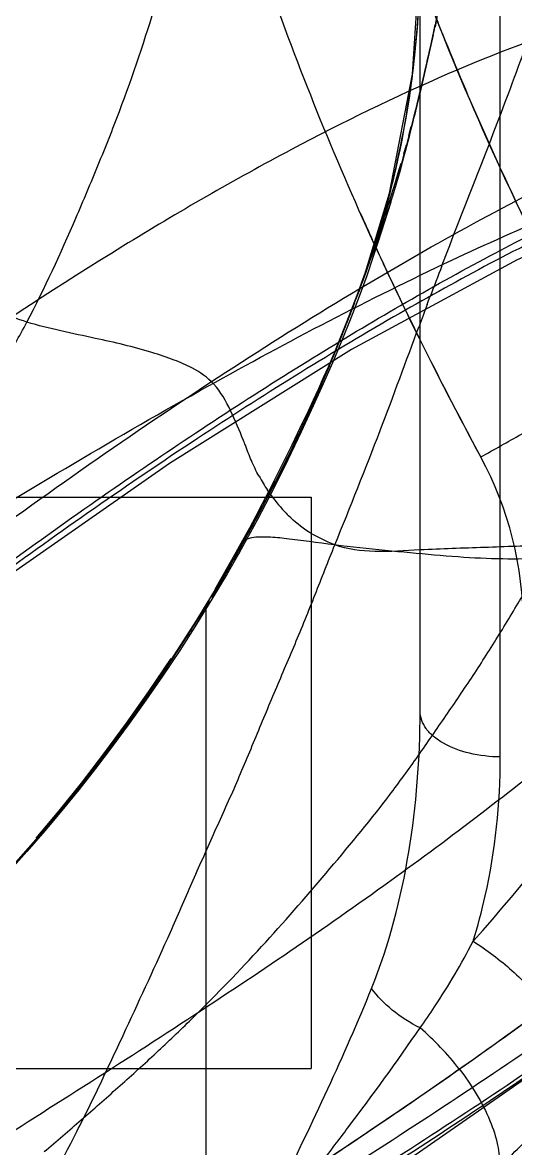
# Model space of a CAD drawing. Header units: millimetres. Extents: x 23075 to 24509, y -21593 to -20579.
# Drawn here: x 23393.876 to 23395.696, y -20962.356 to -20958.196 of the extents above; entities that cross this region are included whole.
import ezdxf

# ---------------------------------------------------------------- set-up
doc = ezdxf.new("R2010")
doc.units = ezdxf.units.MM
doc.header["$LTSCALE"] = 8
doc.layers.add('Cav-cor', color=30, linetype='Continuous')

# ---------------------------------------------------------------- blocks, each defined once
blk = doc.blocks.new('20160901.135302')
at = {"layer": 'Cav-cor', "color": 241}
for p, q in [((2.509, -52.1673), (2.509, -41.2949)), ((2.8052, -52.3359), (2.8052, -46.8311)), ((2.4811, -49.8132), (2.509, -49.3712)), ((2.5705, -49.6053), (2.5646, -49.6384)), ((2.5496, -49.7041), (2.565, -49.6307)), ((2.5883, -49.6566), (2.5927, -49.6677)), ((2.5575, -49.6687), (2.5053, -49.8963)), ((2.5394, -49.749), (2.5153, -49.8508)), ((2.3966, -50.2533), (2.4811, -49.8132)), ((2.4858, -49.9769), (2.5153, -49.8508)), ((2.5121, -49.8663), (2.4876, -49.9711)), ((2.4643, -50.0646), (2.4929, -49.943)), ((2.4629, -50.0643), (2.4764, -50.0119)), ((2.468, -50.0403), (2.4767, -50.0073)), ((2.4491, -50.1082), (2.4588, -50.074)), ((2.4389, -50.1516), (2.4494, -50.1149)), ((2.4491, -50.1082), (2.4392, -50.1505)), ((2.4592, -50.0796), (2.4428, -50.1377)), ((2.4286, -50.1775), (2.4391, -50.1427)), ((2.3072, -50.5454), (2.3966, -50.2533)), ((2.4005, -50.2861), (2.353, -50.435)), ((2.3707, -50.3621), (2.395, -50.2859)), ((2.4005, -50.2861), (2.407, -50.2653)), ((2.3467, -50.4359), (2.3707, -50.3621)), ((2.3394, -50.4396), (2.3323, -50.4241)), ((2.3346, -50.472), (2.3467, -50.4359)), ((2.3427, -50.4469), (2.3394, -50.4396)), ((2.3223, -50.5082), (2.3346, -50.472)), ((2.3081, -50.5434), (2.322, -50.5089)), ((2.3781, -50.5233), (2.3738, -50.5141)), ((2.3815, -50.5305), (2.3781, -50.5233)), ((2.2766, -50.6299), (2.3072, -50.5454)), ((2.2988, -50.573), (2.3007, -50.567)), ((2.3002, -50.5695), (2.2989, -50.5728)), ((2.304, -50.5583), (2.3, -50.5699)), ((2.3007, -50.567), (2.3059, -50.5492)), ((2.3059, -50.5492), (2.3072, -50.5454)), ((2.307, -50.5462), (2.3075, -50.5446)), ((2.2862, -50.6078), (2.2612, -50.6711)), ((2.239, -50.7286), (2.2766, -50.6299)), ((2.2427, -50.7191), (2.268, -50.6581)), ((2.5354, -50.6638), (2.5406, -50.6502)), ((2.5406, -50.6502), (2.5454, -50.6371)), ((2.2239, -50.7668), (2.2532, -50.6966)), ((2.1996, -50.8269), (2.239, -50.7286)), ((2.1878, -50.8576), (2.2221, -50.7745)), ((2.1887, -50.8539), (2.2056, -50.814)), ((2.1681, -50.9046), (2.1878, -50.8576)), ((2.1742, -50.8905), (2.1419, -50.9643)), ((2.1591, -50.9263), (2.1322, -50.9868)), ((2.1336, -50.985), (2.1047, -51.0498)), ((2.1158, -51.0163), (2.1347, -50.9753)), ((2.1449, -50.9591), (2.1227, -51.0087)), ((2.1146, -51.0278), (2.0961, -51.069)), ((2.106, -51.0472), (2.112, -51.0337)), ((2.0782, -51.1081), (2.1017, -51.0562)), ((2.0494, -51.1698), (2.0782, -51.1074)), ((2.0636, -51.1386), (2.091, -51.0797)), ((2.0388, -51.1907), (2.0636, -51.1386)), ((2.0091, -51.2513), (2.0439, -51.1798)), ((2.0157, -51.2252), (2.0365, -51.1829)), ((2.0306, -51.2089), (2.0529, -51.1611)), ((1.9726, -51.3114), (2.0157, -51.2252)), ((2.0158, -51.2392), (1.9853, -51.2987)), ((2.0306, -51.2089), (2.0076, -51.2537)), ((2.0021, -51.2667), (1.9463, -51.3764)), ((1.9671, -51.3357), (2.0091, -51.2513)), ((1.9443, -51.3775), (1.9758, -51.3174)), ((1.949, -51.3548), (1.9458, -51.3501)), ((0.097, -51.3767), (2.107, -51.3767)), ((1.9041, -51.4445), (1.9275, -51.3998)), ((1.9301, -51.4059), (1.9067, -51.4487)), ((1.9486, -51.3708), (1.9219, -51.4208)), ((2.107, -51.3767), (2.107, -53.4872)), ((1.88, -51.4896), (1.9041, -51.4445)), ((1.886, -51.4871), (1.9219, -51.4208)), ((1.8664, -51.5241), (1.8993, -51.4629)), ((1.8506, -51.5516), (1.875, -51.5075)), ((1.8191, -51.6101), (1.8506, -51.5516)), ((1.8457, -51.5626), (1.8453, -51.5661)), ((1.846, -51.5586), (1.8457, -51.5626)), ((1.752, -51.7154), (1.8305, -51.5792)), ((1.794, -51.654), (1.8171, -51.612)), ((1.8259, -51.5953), (1.8051, -51.6338)), ((1.8154, -51.6138), (1.8111, -51.6221)), ((1.6303, -51.9193), (1.8111, -51.6221)), ((1.7902, -51.6585), (1.7764, -51.6825)), ((1.8051, -51.6338), (1.7902, -51.6585)), ((1.809, -51.6263), (1.8051, -51.6338)), ((1.8111, -51.6221), (1.809, -51.6263)), ((1.7707, -51.6929), (1.7721, -51.6901)), ((1.7764, -51.6825), (1.7723, -51.6898)), ((1.7384, -51.7458), (1.7462, -51.7329)), ((1.5426, -52.0523), (1.7317, -51.7583)), ((1.729, -51.7628), (1.6842, -51.834)), ((1.719, -54.2613), (1.719, -51.7776)), ((1.6554, -51.8797), (1.6899, -51.8261)), ((1.6451, -51.8959), (1.6554, -51.8797)), ((1.6509, -51.887), (1.6452, -51.8959)), ((1.6555, -51.8798), (1.6509, -51.887)), ((1.5677, -52.0147), (1.6303, -51.9193)), ((1.5082, -52.0936), (1.5906, -51.9725)), ((1.5452, -52.0486), (1.6089, -51.9524)), ((1.4722, -52.1534), (1.5677, -52.0147)), ((1.5635, -52.0215), (1.5274, -52.0747)), ((1.5504, -52.0407), (1.5729, -52.0072)), ((1.5665, -52.017), (1.5611, -52.025)), ((1.5331, -52.0662), (1.5426, -52.0523)), ((1.4252, -52.2107), (1.5082, -52.0936)), ((1.353, -52.3159), (1.4722, -52.1534)), ((1.4923, -52.1253), (1.4662, -52.1623)), ((1.4216, -52.2244), (1.4527, -52.1814)), ((1.4619, -52.1686), (1.4533, -52.1805)), ((1.4611, -52.1695), (1.4662, -52.1623)), ((1.3418, -52.3243), (1.4252, -52.2107)), ((1.3759, -52.2862), (1.408, -52.2429)), ((1.2275, -52.4764), (1.353, -52.3159)), ((1.3513, -52.3189), (1.3196, -52.3606)), ((1.3779, -52.2836), (1.3399, -52.3338)), ((1.2849, -52.4053), (1.3399, -52.3338)), ((1.3096, -52.3735), (1.318, -52.3626)), ((1.2955, -52.3916), (1.3035, -52.3814)), ((1.3035, -52.3814), (1.3096, -52.3735)), ((1.2095, -52.5001), (1.2627, -52.4332)), ((1.1654, -52.5541), (1.2221, -52.4841)), ((1.092, -52.6359), (1.1773, -52.5348)), ((1.1169, -52.6121), (1.0661, -52.6716)), ((0.097, -53.4872), (2.107, -53.4872))]:
    blk.add_line(p, q, dxfattribs=at)
for points in [[(2.485, -49.9749), (2.4715, -50.0333), (2.451, -50.1084)], [(4.5937, -50.0345), (4.5482, -50.0283), (4.2531, -50.0325), (3.8702, -50.1064), (3.4083, -50.2591), (2.8677, -50.4994), (2.2563, -50.8309), (1.5834, -51.2521), (0.8608, -51.7565), (0.1011, -52.3339), (-0.683, -52.9725), (-1.478, -53.6598), (-2.172, -54.2921)], [(2.468, -50.0403), (2.4359, -50.1689), (2.4072, -50.2647)], [(2.395, -50.2859), (2.4179, -50.2128), (2.4286, -50.1775)], [(2.353, -50.435), (2.3348, -50.4912), (2.312, -50.5585), (2.2847, -50.6343), (2.2537, -50.7148), (2.2203, -50.7968), (2.1851, -50.8795), (2.151, -50.9572), (2.1145, -51.0385), (2.07, -51.1353), (2.0212, -51.2382), (1.9679, -51.3457), (1.9086, -51.4588), (1.841, -51.5815)], [(2.2962, -50.5821), (2.3095, -50.5449), (2.3223, -50.5082)], [(2.1347, -50.9753), (2.1531, -50.9345), (2.1712, -50.8941), (2.1887, -50.8539)], [(2.0365, -51.1829), (2.0568, -51.1408), (2.0768, -51.0991), (2.0965, -51.0576), (2.1158, -51.0163)], [(1.9275, -51.3998), (1.9503, -51.3554), (1.9726, -51.3114)], [(1.8305, -51.5792), (1.8552, -51.5351), (1.88, -51.4896)], [(1.841, -51.5815), (1.7966, -51.659), (1.7408, -51.7531), (1.6836, -51.8456), (1.6216, -51.9424), (1.5585, -52.0372), (1.4969, -52.1264), (1.4353, -52.2126), (1.3729, -52.2971), (1.3106, -52.3788), (1.2488, -52.4572), (1.187, -52.5332), (1.1239, -52.6087), (1.0579, -52.6852), (0.99, -52.7617)], [(1.8007, -51.6406), (1.7779, -51.6817), (1.7622, -51.7083), (1.7479, -51.7319)], [(1.1773, -52.5348), (1.2592, -52.4327), (1.3418, -52.3243)], [(0.9702, -52.7776), (1.0997, -52.6303), (1.2275, -52.4764)], [(4.2388, -52.4707), (3.8141, -52.8357), (3.172, -53.3325), (2.4913, -53.8067), (1.7946, -54.2585), (1.4295, -54.4909)], [(1.0461, -52.694), (1.0923, -52.6406), (1.1369, -52.5878)]]:
    blk.add_lwpolyline(points, dxfattribs=at)
for centre, radius, start, end in [((-6.62, -48.3114), 12.5625, 350.17505, 79.74816), ((-6.62, -48.3114), 11.5575, 350.53111, 75.5091), ((-1.0085, -49.3756), 3.5175, 340.1495, 0), ((-1.0123, -49.3752), 3.5213, 340.3402, 359.9968), ((-1.0123, -49.371), 3.5213, 353.4746, 359.2831), ((12.0033, -45.8939), 10.1391, 201.49325, 201.78392), ((12.8965, -45.5228), 11.1062, 201.91359, 205.91855), ((-1.0052, -49.3717), 3.5141, 346.1813, 353.4728), ((-1.012, -49.3702), 3.5211, 340.9747, 346.1807), ((-1.3189, -49.1022), 3.9033, 339.926, 342.4837), ((13.1327, -45.493), 11.8728, 204.01891, 204.53972), ((-0.5228, -49.3963), 3.0547, 338.6397, 339.9824), ((13.4144, -45.3641), 12.1827, 204.65851, 205.00703), ((-1.0021, -49.3735), 3.5108, 340.5143, 340.9727), ((13.6864, -45.237), 12.4829, 205.0913, 205.45687), ((19.0456, -56.8263), 17.6227, 159.03648, 159.43884), ((-3.3499, -48.5375), 6.0041, 339.0344, 340.32522), ((-2.7743, -48.7361), 5.3955, 339.6682, 340.0975), ((-1.0012, -49.3781), 3.5097, 340.0994, 340.3373), ((-3.3229, -48.532), 5.9809, 338.88125, 339.66114), ((13.9441, -45.1142), 12.7684, 205.4571, 205.87338), ((-4.5192, -48.0687), 7.2637, 337.87824, 338.872), ((-3.709, -48.4011), 6.3882, 338.74163, 339.04449), ((14.276, -44.9532), 13.1373, 205.87394, 206.39373), ((32.2119, -61.7485), 31.6791, 159.5184, 159.67528), ((-3.8284, -48.3546), 6.5164, 337.74749, 338.74101), ((-3.8593, -48.3422), 6.5497, 335.90394, 337.74958), ((-4.8977, -47.9176), 7.6712, 337.51384, 337.89778), ((15.5165, -44.3296), 14.5257, 206.42172, 208.35233), ((-4.4785, -48.0925), 7.217, 336.10128, 337.52378), ((-4.5493, -48.0288), 7.3074, 332.73521, 335.86986), ((-4.1496, -48.2369), 6.8578, 335.93118, 336.0906), ((-3.6438, -48.4648), 6.3031, 335.2255, 335.65694), ((-3.3631, -48.5942), 5.994, 334.90932, 335.22437), ((-2.8805, -48.8199), 5.4612, 332.5456, 334.907), ((-16.4408, -43.9295), 20.134, 337.75293, 339.04576), ((0.2755, -51.7935), 1.7014, 20.9807, 21.6177), ((1.5808, -51.8492), 1.3094, 359.9966, 28.3334), ((2.5195, -50.9638), 0.6916, 208.9638, 213.957), ((-4.234, -48.1161), 6.9868, 332.18356, 332.54121), ((2.4837, -50.9882), 0.6483, 214.4302, 221.7865), ((-3.2281, -48.7066), 5.8226, 330.38814, 332.70811), ((-8.9137, -45.6325), 12.2847, 331.20919, 332.12354), ((2.4543, -51.0144), 0.609, 221.7926, 222.5251), ((2.4177, -51.0483), 0.5591, 222.5006, 225.1225), ((-3.3464, -48.6362), 5.9602, 329.17524, 330.36134), ((-7.3349, -46.2397), 10.6133, 328.83007, 329.09838), ((-1.4529, -49.799), 3.7391, 329.2315, 329.6082), ((-1.1842, -49.9592), 3.4263, 328.5742, 329.2345), ((0.2221, -50.8219), 1.7764, 328.6679, 329.0456), ((-5.4919, -47.3647), 8.454, 327.7189, 328.53465), ((-4.1949, -48.1855), 6.9192, 326.8532, 327.57069), ((-3.5084, -48.6337), 6.0993, 326.30948, 326.6546), ((-3.7019, -48.5063), 6.3309, 326.65419, 326.84478), ((-3.2949, -48.7751), 5.8432, 324.06676, 326.20772), ((-3.5363, -48.6073), 6.137, 324.78542, 325.69341), ((-3.5947, -48.5659), 6.2086, 324.60214, 324.78481), ((-3.8877, -48.3546), 6.5699, 322.40651, 324.50291), ((-3.8342, -48.3842), 6.5093, 322.88458, 324.06601), ((-4.0416, -48.2476), 6.7571, 318.72696, 322.17256), ((1.8315, -54.1274), 1.0411, 37.8841, 49.4011)]:
    blk.add_arc(centre, radius, start, end, dxfattribs=at)
for points, knots in [([(2.7333, -51.2277), (2.5672, -50.9196), (2.3333, -50.4487), (2.0653, -49.8013), (1.828, -49.1414), (1.5813, -48.2994), (1.3368, -47.2758), (1.1177, -46.2461), (0.8567, -44.8668), (0.6361, -43.48), (0.4425, -42.0895), (0.2635, -40.6968), (0.0709, -38.9518), (-0.0853, -36.8507), (-0.1248, -35.4461), (-0.1249, -34.7439)], [0, 0, 0, 0, 0.062341, 0.093541, 0.124757, 0.187213, 0.249699, 0.312199, 0.374707, 0.499738, 0.562262, 0.624789, 0.749849, 0.87492, 1, 1, 1, 1]), ([(2.5893, -50.5214), (2.6663, -50.3205), (2.7868, -50.0212), (2.934, -49.6169), (3.0321, -49.3095), (3.1038, -48.9948), (3.1404, -48.6739), (3.1428, -48.351), (3.1269, -48.0287), (3.1136, -47.7061), (3.105, -47.3835), (3.1055, -47.0608), (3.121, -46.7384), (3.1473, -46.4167), (3.168, -46.1482), (3.1653, -45.9331), (3.1459, -45.719), (3.1159, -45.5602), (3.0912, -45.4555)], [0, 0, 0, 0, 0.125022, 0.187557, 0.250053, 0.312441, 0.374876, 0.437343, 0.499906, 0.562438, 0.624976, 0.687499, 0.749951, 0.812542, 0.875149, 0.906316, 0.937471, 1, 1, 1, 1]), ([(1.0578, -50.7296), (1.1235, -50.6041), (1.2115, -50.4103), (1.3217, -50.1491), (1.4268, -49.885), (1.5404, -49.5473), (1.6306, -49.2022), (1.6941, -48.9237), (1.7298, -48.7123), (1.7552, -48.4994), (1.7731, -48.2857), (1.7775, -48.0713), (1.7736, -47.7858), (1.7637, -47.5713), (1.7462, -47.4296)], [0, 0, 0, 0, 0.124267, 0.186469, 0.248692, 0.373545, 0.498734, 0.561404, 0.624059, 0.686751, 0.74942, 0.812077, 0.874743, 1, 1, 1, 1]), ([(4.6265, -48.4989), (4.623, -48.7603), (4.6056, -49.2835), (4.5464, -50.0672), (4.4465, -50.849), (4.287, -51.6249), (4.0551, -52.3892), (3.7409, -53.1335), (3.34, -53.8493), (2.8473, -54.5253), (2.2579, -55.1458), (1.5749, -55.6935), (0.8172, -56.1677), (0.0014, -56.5695), (-0.8597, -56.8999), (-2.0579, -57.2441), (-2.9932, -57.3823), (-3.62, -57.4144)], [0, 0, 0, 0, 0.057408, 0.114885, 0.172476, 0.230318, 0.288592, 0.347524, 0.407346, 0.468316, 0.530695, 0.594644, 0.659999, 0.726527, 0.793992, 0.862204, 1, 1, 1, 1]), ([(2.4261, -49.2237), (2.5603, -49.2377), (2.7537, -49.2751), (2.9814, -49.3743), (3.1564, -49.4815), (3.2975, -49.6052), (3.4188, -49.7284), (3.4996, -49.8153), (3.5747, -49.9006), (3.6465, -49.9848), (3.7229, -50.0659), (3.8428, -50.1707), (4.0279, -50.2886), (4.1926, -50.3623), (4.2815, -50.3985)], [0, 0, 0, 0, 0.179934, 0.259368, 0.330278, 0.45301, 0.508396, 0.561046, 0.61132, 0.659944, 0.708752, 0.759735, 0.872073, 1, 1, 1, 1]), ([(3.1468, -50.847), (2.9353, -50.4508), (2.6816, -49.9179), (2.475, -49.363), (2.4261, -49.2237)], [0, 0, 0, 0, 0.750969, 1, 1, 1, 1]), ([(4.7816, -50.203), (4.7944, -50.1262), (4.7993, -49.9734), (4.7171, -49.7581), (4.544, -49.5927), (4.2913, -49.4911), (3.9658, -49.4573), (3.5695, -49.4968), (3.1066, -49.6152), (2.5834, -49.8154), (2.0081, -50.0967), (1.1496, -50.5939), (0.024, -51.3785), (-1.3365, -52.4709), (-2.2379, -53.2725), (-2.686, -53.691)], [0, 0, 0, 0, 0.025208, 0.048342, 0.0724, 0.10045, 0.134908, 0.177357, 0.228661, 0.28908, 0.358323, 0.435635, 0.609899, 0.801612, 1, 1, 1, 1]), ([(2.8461, -49.4853), (2.8516, -49.4993), (2.9562, -49.7644), (3.0717, -50.0237), (3.1901, -50.2669)], [0, 0, 0, 0, 0.052697, 1, 1, 1, 1]), ([(2.5572, -49.6699), (2.5588, -49.6629), (2.5651, -49.6341), (2.5712, -49.6053), (2.5756, -49.5835)], [0, 0, 0, 0, 0.244142, 1, 1, 1, 1]), ([(1.6216, -51.0268), (1.9243, -50.8246), (2.5027, -50.4622), (3.3458, -50.0289), (3.9989, -49.7847), (4.4629, -49.6787), (4.7577, -49.6428), (5.0178, -49.6439), (5.2967, -49.6876), (5.5335, -49.795), (5.6852, -49.967), (5.7528, -50.1122), (5.779, -50.2749), (5.77, -50.387), (5.7601, -50.4441)], [0, 0, 0, 0, 0.219936, 0.411911, 0.571895, 0.639502, 0.699025, 0.750937, 0.795973, 0.869477, 0.901527, 0.932713, 0.964986, 1, 1, 1, 1]), ([(2.509, -49.8794), (2.5125, -49.8647), (2.5275, -49.7996), (2.5428, -49.7345), (2.5541, -49.684)], [0, 0, 0, 0, 0.225208, 1, 1, 1, 1]), ([(2.4067, -50.2666), (2.4167, -50.2345), (2.4548, -50.1065), (2.4864, -49.9767), (2.509, -49.8794)], [0, 0, 0, 0, 0.251843, 1, 1, 1, 1]), ([(-2.3597, -53.738), (-2.0276, -53.4627), (-1.3462, -52.942), (-0.3073, -52.2177), (0.7139, -51.5565), (1.6829, -50.9794), (2.5709, -50.5128), (3.502, -50.1165), (4.2021, -49.9694), (4.5958, -50.0348)], [0, 0, 0, 0, 0.161845, 0.321443, 0.475076, 0.618048, 0.744706, 0.850278, 1, 1, 1, 1]), ([(2.7044, -53.0166), (3.0891, -52.589), (3.7342, -51.639), (4.1308, -50.5671), (4.2711, -50.027)], [0, 0, 0, 0, 0.507587, 1, 1, 1, 1]), ([(3.7038, -50.0929), (3.494, -50.1679), (3.0538, -50.3567), (2.3819, -50.7168), (1.6641, -51.1656), (0.9134, -51.6905), (0.1421, -52.2778), (-0.9062, -53.1317), (-1.6753, -53.8132), (-2.1797, -54.2838)], [0, 0, 0, 0, 0.092031, 0.197463, 0.314663, 0.441526, 0.575753, 0.715046, 1, 1, 1, 1]), ([(-2.1907, -54.2717), (-1.7198, -53.8326), (-0.7729, -52.991), (0.4422, -52.0129), (1.4065, -51.3167), (2.0905, -50.8671), (2.7398, -50.4895), (3.1682, -50.2791), (3.3749, -50.1896)], [0, 0, 0, 0, 0.278777, 0.548285, 0.674943, 0.793632, 0.902511, 1, 1, 1, 1]), ([(0.8565, -53.8137), (1.1304, -53.6388), (1.6599, -53.3057), (2.4056, -52.7985), (3.0613, -52.2965), (3.6188, -51.8079), (4.0751, -51.3521), (4.4271, -50.9397), (4.6675, -50.5694), (4.7611, -50.3218), (4.7807, -50.2083)], [0, 0, 0, 0, 0.179889, 0.346256, 0.499041, 0.63673, 0.756327, 0.855831, 0.936246, 1, 1, 1, 1]), ([(5.76, -50.4451), (5.7378, -50.5725), (5.6618, -50.7689), (5.5146, -51.0228), (5.3019, -51.3251), (4.9477, -51.7313), (4.4222, -52.2441), (3.7803, -52.7908), (3.0257, -53.3484), (2.1677, -53.9103), (1.5622, -54.2851), (1.2503, -54.4853)], [0, 0, 0, 0, 0.062978, 0.100679, 0.143053, 0.242789, 0.36269, 0.500501, 0.65315, 0.81945, 1, 1, 1, 1]), ([(1.0578, -50.7296), (0.9871, -50.7061), (0.8551, -50.651), (0.727, -50.5879), (0.6673, -50.5547)], [0, 0, 0, 0, 0.522104, 1, 1, 1, 1]), ([(5.2687, -50.6317), (5.2687, -50.7428), (5.194, -50.9933), (4.9711, -51.3625), (4.636, -51.7836), (4.1874, -52.254), (3.6242, -52.7641), (2.9477, -53.2906), (2.173, -53.8238), (1.6243, -54.1776), (1.3441, -54.3678)], [0, 0, 0, 0, 0.060281, 0.137404, 0.23384, 0.351468, 0.489875, 0.645758, 0.816259, 1, 1, 1, 1]), ([(0.682, -51.334), (0.7491, -51.2362), (0.8486, -51.0884), (0.9719, -50.8855), (1.0296, -50.7817), (1.0578, -50.7296)], [0, 0, 0, 0, 0.499884, 0.75018, 1, 1, 1, 1]), ([(1.7477, -50.9586), (1.7251, -50.9339), (1.6767, -50.9006), (1.5973, -50.8669), (1.4788, -50.8273), (1.2962, -50.7851), (1.1406, -50.7545), (1.0578, -50.7296)], [0, 0, 0, 0, 0.136866, 0.234143, 0.352992, 0.646692, 1, 1, 1, 1]), ([(2.7333, -51.2277), (2.7833, -51.1999), (2.8801, -51.1452), (3.0182, -51.0642), (3.1419, -50.9884), (3.2475, -50.9202), (3.3319, -50.8618), (3.3922, -50.8153), (3.4266, -50.7832), (3.4401, -50.764), (3.4412, -50.7558), (3.4399, -50.7533)], [0, 0, 0, 0, 0.200092, 0.388562, 0.559332, 0.707289, 0.82787, 0.91755, 0.974168, 0.990274, 1, 1, 1, 1]), ([(1.8572, -51.1667), (1.8423, -51.1293), (1.8117, -51.0573), (1.7735, -50.9869), (1.7477, -50.9586)], [0, 0, 0, 0, 0.512779, 1, 1, 1, 1]), ([(-2.2943, -54.2034), (-1.9745, -53.9049), (-1.3285, -53.3212), (-0.3449, -52.4879), (0.6337, -51.718), (1.2944, -51.2454), (1.6216, -51.0268)], [0, 0, 0, 0, 0.260043, 0.517415, 0.766122, 1, 1, 1, 1]), ([(1.9144, -51.2987), (1.9041, -51.28), (1.8858, -51.2425), (1.8713, -51.2034), (1.864, -51.1844)], [0, 0, 0, 0, 0.511729, 1, 1, 1, 1]), ([(2.1945, -51.5522), (2.1607, -51.5391), (2.0986, -51.5102), (2.0456, -51.4667), (2.0233, -51.4445)], [0, 0, 0, 0, 0.534592, 1, 1, 1, 1]), ([(4.2781, -51.4719), (4.2588, -51.4854), (4.2203, -51.5074), (4.1593, -51.5259), (4.1008, -51.5327), (4.0253, -51.5364), (3.9344, -51.5355), (3.8305, -51.5373), (3.7331, -51.5389), (3.6392, -51.5364), (3.5446, -51.5354), (3.406, -51.5366), (3.2579, -51.5408), (3.1023, -51.5482), (2.9434, -51.5545), (2.7455, -51.5628), (2.5879, -51.5667), (2.5086, -51.5712)], [0, 0, 0, 0, 0.039597, 0.074033, 0.106445, 0.138519, 0.20124, 0.259364, 0.313349, 0.365259, 0.417333, 0.472577, 0.598602, 0.66659, 0.734787, 0.86629, 1, 1, 1, 1]), ([(2.9656, -51.6022), (2.9152, -51.6042), (2.8098, -51.6063), (2.6454, -51.598), (2.4699, -51.5814), (2.2862, -51.5651), (2.1341, -51.5449), (2.0216, -51.5298), (1.9562, -51.5232), (1.9082, -51.5231), (1.8742, -51.5278), (1.8541, -51.537), (1.8493, -51.5456)], [0, 0, 0, 0, 0.134488, 0.280759, 0.4385, 0.604298, 0.772224, 0.84724, 0.906777, 0.947706, 0.973932, 1, 1, 1, 1]), ([(0.8449, -54.4017), (0.9189, -54.2929), (1.059, -54.0698), (1.2132, -53.7791), (1.3294, -53.5431), (1.4404, -53.3045), (1.5516, -53.0659), (1.6566, -52.8246), (1.7362, -52.6441), (1.8182, -52.4646), (1.8946, -52.2826), (1.9697, -52.1001), (2.0482, -51.919), (2.1221, -51.7359), (2.1697, -51.6132), (2.1945, -51.5522)], [0, 0, 0, 0, 0.12501, 0.249949, 0.312467, 0.374965, 0.499976, 0.562486, 0.624971, 0.687434, 0.749938, 0.812465, 0.874955, 0.937425, 1, 1, 1, 1]), ([(1.7724, -51.6907), (1.7793, -51.6789), (1.8065, -51.6319), (1.8329, -51.5845), (1.8523, -51.549)], [0, 0, 0, 0, 0.252324, 1, 1, 1, 1]), ([(2.5086, -51.5712), (2.453, -51.5744), (2.3482, -51.5813), (2.241, -51.5695), (2.1945, -51.5522)], [0, 0, 0, 0, 0.528763, 1, 1, 1, 1]), ([(1.1213, -53.7938), (1.1675, -53.7554), (1.2584, -53.6767), (1.3937, -53.5575), (1.5276, -53.4367), (1.7016, -53.2707), (1.911, -53.0551), (2.148, -52.7836), (2.3405, -52.5532), (2.483, -52.3602), (2.5849, -52.212), (2.6867, -52.0638), (2.7839, -51.9126), (2.8769, -51.7587), (2.9367, -51.6547), (2.9656, -51.6022)], [0, 0, 0, 0, 0.062568, 0.12518, 0.18776, 0.250332, 0.375491, 0.500591, 0.625536, 0.687969, 0.750369, 0.812777, 0.875127, 0.937497, 1, 1, 1, 1]), ([(1.841, -51.5815), (1.8376, -51.5875), (1.8272, -51.5968), (1.8188, -51.6078), (1.8154, -51.6138)], [0, 0, 0, 0, 0.495012, 1, 1, 1, 1]), ([(1.7441, -51.7381), (1.7478, -51.7321), (1.7568, -51.7171), (1.7659, -51.7022), (1.7707, -51.6929)], [0, 0, 0, 0, 0.403415, 1, 1, 1, 1]), ([(1.7723, -51.6898), (1.7703, -51.6932), (1.7615, -51.7086), (1.7526, -51.7239), (1.7455, -51.7356)], [0, 0, 0, 0, 0.223307, 1, 1, 1, 1]), ([(2.3299, -53.1908), (2.3953, -53.0292), (2.4823, -52.689), (2.509, -52.3409), (2.509, -52.1673)], [0, 0, 0, 0, 0.501014, 1, 1, 1, 1]), ([(2.8052, -52.3359), (2.767, -52.3355), (2.6945, -52.3272), (2.6111, -52.2974), (2.5591, -52.2621), (2.5234, -52.2259), (2.509, -52.1898), (2.509, -52.1673)], [0, 0, 0, 0, 0.310094, 0.588371, 0.709213, 0.816844, 1, 1, 1, 1]), ([(4.108, -52.3185), (3.9281, -52.4898), (3.5342, -52.8378), (2.8779, -53.3399), (2.1349, -53.8483), (1.6111, -54.1865), (1.3441, -54.3678)], [0, 0, 0, 0, 0.216295, 0.457186, 0.719012, 1, 1, 1, 1]), ([(2.7044, -53.0166), (2.7217, -52.9614), (2.781, -52.7391), (2.8052, -52.5079), (2.8052, -52.3359)], [0, 0, 0, 0, 0.251534, 1, 1, 1, 1]), ([(4.3016, -52.414), (4.1001, -52.5955), (3.6627, -52.9608), (2.9392, -53.4857), (2.1202, -54.0128), (1.5422, -54.3623), (1.2448, -54.5498)], [0, 0, 0, 0, 0.217875, 0.457386, 0.717525, 1, 1, 1, 1]), ([(4.4261, -52.4669), (4.2619, -52.8783), (3.8575, -53.6867), (3.1697, -54.5968), (2.5024, -55.2452), (1.7471, -55.8435), (1.1167, -56.2158), (0.6786, -56.4332)], [0, 0, 0, 0, 0.238051, 0.48296, 0.608885, 0.737237, 1, 1, 1, 1]), ([(1.2636, -54.5541), (1.5531, -54.3722), (2.1152, -54.0321), (3.1335, -53.3744), (3.8262, -52.8422), (4.2389, -52.4707)], [0, 0, 0, 0, 0.282018, 0.541918, 1, 1, 1, 1]), ([(2.3573, -56.8366), (2.5227, -56.7003), (2.7655, -56.4889), (3.0732, -56.1901), (3.3, -55.9618), (3.5227, -55.7296), (3.7397, -55.492), (3.9393, -55.2393), (4.1181, -54.9717), (4.2511, -54.7381), (4.3348, -54.5403), (4.3982, -54.3353), (4.4394, -54.0684), (4.4215, -53.7456), (4.3701, -53.4278), (4.3164, -53.1101), (4.271, -52.7913), (4.2511, -52.5774), (4.2444, -52.4703)], [0, 0, 0, 0, 0.124869, 0.187443, 0.24991, 0.312402, 0.374927, 0.43735, 0.499848, 0.562396, 0.593591, 0.624827, 0.687296, 0.749713, 0.812384, 0.874891, 0.937436, 1, 1, 1, 1]), ([(2.509, -53.337), (2.5273, -53.3115), (2.5984, -53.2084), (2.6614, -53.0998), (2.7044, -53.0166)], [0, 0, 0, 0, 0.251199, 1, 1, 1, 1]), ([(2.7044, -53.0166), (2.7553, -53.0483), (2.8514, -53.1215), (2.9345, -53.209), (2.9717, -53.2562)], [0, 0, 0, 0, 0.499628, 1, 1, 1, 1]), ([(1.9875, -53.941), (2.0492, -53.815), (2.1682, -53.5672), (2.2795, -53.3157), (2.3299, -53.1908)], [0, 0, 0, 0, 0.510078, 1, 1, 1, 1]), ([(2.509, -53.337), (2.4726, -53.3186), (2.4068, -53.2764), (2.3513, -53.2208), (2.3299, -53.1908)], [0, 0, 0, 0, 0.525599, 1, 1, 1, 1]), ([(2.1466, -53.8325), (2.1788, -53.7903), (2.3023, -53.6272), (2.4232, -53.462), (2.509, -53.337)], [0, 0, 0, 0, 0.259437, 1, 1, 1, 1]), ([(2.6532, -53.4882), (2.6987, -53.5468), (2.7557, -53.6379), (2.7971, -53.7638), (2.8032, -53.8222), (2.8015, -53.8486)], [0, 0, 0, 0, 0.561909, 0.799892, 1, 1, 1, 1]), ([(2.8015, -53.8486), (2.8273, -53.8244), (2.9299, -53.7265), (3.0285, -53.6244), (3.0996, -53.5452)], [0, 0, 0, 0, 0.249242, 1, 1, 1, 1])]:
    blk.add_open_spline(points, degree=3, knots=knots, dxfattribs=at)
for points in [[(2.3617, -51.1298), (2.4106, -51.002), (2.4576, -50.8735), (2.5052, -50.7451)], [(1.8453, -51.5661), (1.8447, -51.5714), (1.8436, -51.5769), (1.841, -51.5815)], [(1.8493, -51.5456), (1.8472, -51.5495), (1.8464, -51.5542), (1.846, -51.5586)], [(1.3564, -52.312), (1.1924, -52.5289), (1.0158, -52.7371), (0.8265, -52.9325)]]:
    blk.add_open_spline(points, degree=3, dxfattribs=at)

msp = doc.modelspace()

# ---------------------------------------------------------------- block references
at = {"layer": 'Cav-cor'}
msp.add_blockref('20160901.135302', (23392.8347, -20908.5737), dxfattribs=at)

doc.saveas('drawing.dxf')
